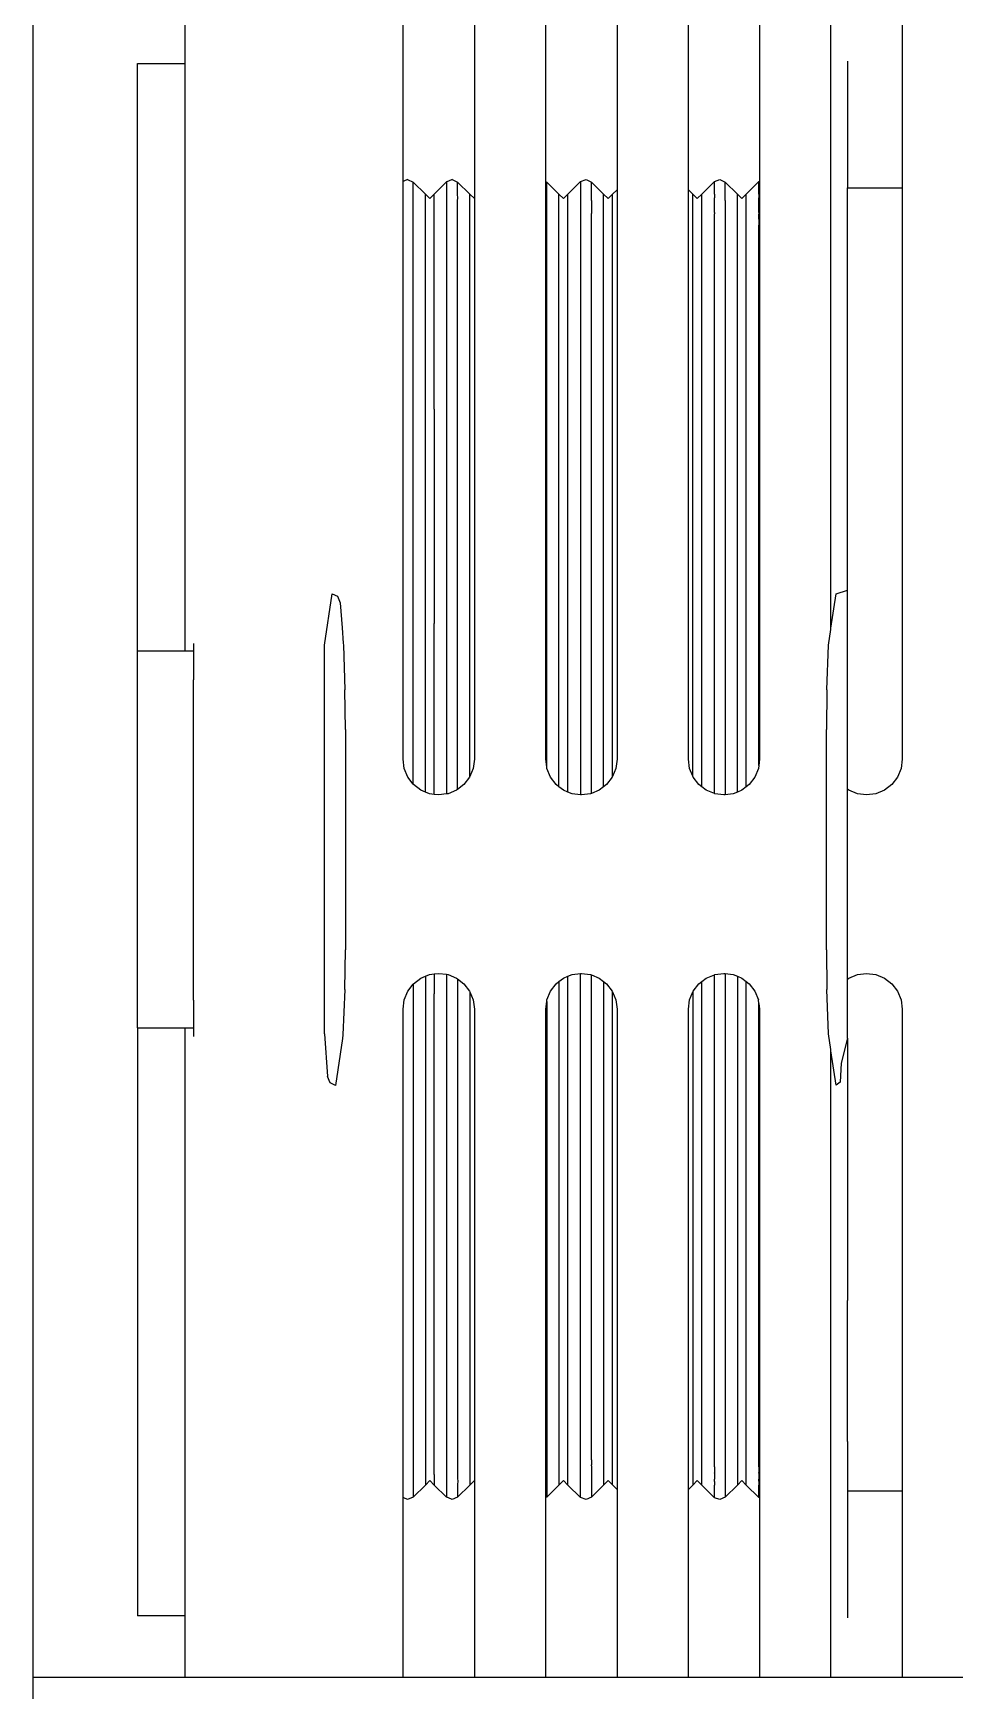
# Model space of a CAD drawing. Header units: millimetres. Extents: x 90964 to 877642, y 656808 to 1438307.
# Drawn here: x 826994.2 to 827097.5, y 1258584.3 to 1258770.1 of the extents above; entities that cross this region are included whole.
import ezdxf

# ---------------------------------------------------------------- set-up
doc = ezdxf.new("R2010")
doc.units = ezdxf.units.MM
doc.header["$LTSCALE"] = 300
doc.layers.add('SectionCutEdges', color=7, linetype='Continuous')

msp = doc.modelspace()

# ---------------------------------------------------------------- linework, layer by layer
at = {"color": 251}
for p, q in [((827011.15, 1258836.01), (827011.15, 1258766.75)), ((827035.65, 1258753.52), (827035.65, 1258790.72)), ((827043.65, 1258790.72), (827043.65, 1258751.6)), ((827051.65, 1258753.5), (827051.65, 1258790.72)), ((827059.65, 1258790.72), (827059.65, 1258752.59)), ((827067.65, 1258752.59), (827067.65, 1258790.72)), ((827075.65, 1258790.72), (827075.65, 1258753.54)), ((827083.65, 1258703.41), (827083.65, 1258790.72)), ((827091.65, 1258790.72), (827091.65, 1258752.8)), ((827085.49, 1258766.99), (827085.49, 1258752.8)), ((827005.87, 1258766.75), (827011.15, 1258766.75)), ((827005.87, 1258700.83), (827005.87, 1258766.75)), ((827011.15, 1258766.75), (827011.15, 1258700.83)), ((827035.75, 1258753.56), (827035.65, 1258753.52)), ((827035.65, 1258688.72), (827035.65, 1258753.52)), ((827036.16, 1258753.72), (827035.75, 1258753.56)), ((827036.16, 1258753.72), (827036.78, 1258753.45)), ((827036.78, 1258753.45), (827038.15, 1258752.1)), ((827036.78, 1258752.08), (827036.78, 1258753.45)), ((827036.79, 1258751.64), (827036.78, 1258752.08)), ((827038.15, 1258752.1), (827038.65, 1258751.6)), ((827038.15, 1258685.05), (827038.15, 1258752.1)), ((827038.65, 1258751.6), (827039.15, 1258752.1)), ((827039.15, 1258752.1), (827040.52, 1258753.47)), ((827039.15, 1258727.97), (827039.15, 1258752.1)), ((827040.74, 1258753.56), (827040.52, 1258753.47)), ((827040.52, 1258753.47), (827040.52, 1258684.84)), ((827041.15, 1258753.72), (827040.74, 1258753.56)), ((827041.15, 1258753.72), (827041.77, 1258753.45)), ((827041.77, 1258753.45), (827043.15, 1258752.1)), ((827041.77, 1258752.08), (827041.77, 1258753.45)), ((827041.78, 1258751.64), (827041.77, 1258752.08)), ((827043.15, 1258752.1), (827043.65, 1258751.6)), ((827043.15, 1258686.79), (827043.15, 1258752.1)), ((827051.65, 1258753.5), (827051.76, 1258753.45)), ((827051.65, 1258688.72), (827051.65, 1258753.5)), ((827051.76, 1258753.45), (827053.14, 1258752.1)), ((827051.76, 1258752.08), (827051.76, 1258753.45)), ((827051.77, 1258751.64), (827051.76, 1258752.08)), ((827053.14, 1258752.1), (827053.64, 1258751.6)), ((827053.14, 1258685.65), (827053.14, 1258752.1)), ((827053.64, 1258751.6), (827054.14, 1258752.1)), ((827054.14, 1258752.1), (827055.57, 1258753.51)), ((827054.14, 1258685.05), (827054.14, 1258752.1)), ((827055.57, 1258753.51), (827056.18, 1258753.72)), ((827055.57, 1258753.51), (827055.57, 1258684.73)), ((827056.18, 1258753.72), (827056.77, 1258753.45)), ((827056.77, 1258753.45), (827058.15, 1258752.1)), ((827056.77, 1258752.08), (827056.77, 1258753.45)), ((827056.78, 1258751.64), (827056.77, 1258752.08)), ((827058.15, 1258752.1), (827058.64, 1258751.59)), ((827058.15, 1258685.64), (827058.15, 1258752.1)), ((827058.64, 1258751.59), (827059.15, 1258752.09)), ((827059.15, 1258752.09), (827059.65, 1258752.59)), ((827059.15, 1258686.8), (827059.15, 1258752.09)), ((827059.65, 1258752.59), (827059.65, 1258688.72)), ((827067.65, 1258752.59), (827068.15, 1258752.1)), ((827067.65, 1258688.72), (827067.65, 1258752.59)), ((827068.15, 1258752.1), (827068.65, 1258751.6)), ((827068.15, 1258686.82), (827068.15, 1258752.1)), ((827068.65, 1258751.6), (827069.15, 1258752.1)), ((827069.15, 1258752.1), (827070.57, 1258753.52)), ((827069.15, 1258685.64), (827069.15, 1258752.1)), ((827070.57, 1258753.52), (827071.19, 1258753.72)), ((827070.57, 1258752.83), (827070.57, 1258753.52)), ((827070.57, 1258752.11), (827070.57, 1258752.83)), ((827070.57, 1258752.11), (827070.57, 1258751.69)), ((827071.19, 1258753.72), (827071.78, 1258753.45)), ((827071.78, 1258753.45), (827073.15, 1258752.1)), ((827071.78, 1258752.08), (827071.78, 1258753.45)), ((827071.78, 1258751.64), (827071.78, 1258752.08)), ((827073.15, 1258752.1), (827073.65, 1258751.6)), ((827073.15, 1258685.05), (827073.15, 1258752.1)), ((827073.65, 1258751.6), (827074.15, 1258752.1)), ((827074.15, 1258752.1), (827075.56, 1258753.51)), ((827074.15, 1258685.64), (827074.15, 1258752.1)), ((827075.56, 1258753.51), (827075.65, 1258753.54)), ((827075.57, 1258752.83), (827075.56, 1258753.51)), ((827075.56, 1258752.1), (827075.57, 1258752.14)), ((827075.56, 1258752.1), (827075.56, 1258751.68)), ((827075.57, 1258752.14), (827075.57, 1258752.83)), ((827075.65, 1258753.54), (827075.65, 1258688.72)), ((827085.49, 1258752.8), (827091.65, 1258752.8)), ((827085.49, 1258747.23), (827085.49, 1258752.8)), ((827091.65, 1258752.8), (827091.65, 1258747.23)), ((827036.78, 1258751.39), (827036.79, 1258751.64)), ((827036.78, 1258685.95), (827036.78, 1258751.39)), ((827041.77, 1258751.39), (827041.78, 1258751.64)), ((827041.77, 1258685.35), (827041.77, 1258751.39)), ((827043.65, 1258751.6), (827043.65, 1258688.72)), ((827051.76, 1258751.39), (827051.77, 1258751.64)), ((827051.76, 1258687.87), (827051.76, 1258751.39)), ((827056.77, 1258751.39), (827056.78, 1258751.64)), ((827056.77, 1258751.39), (827056.77, 1258749.94)), ((827070.57, 1258751.45), (827070.57, 1258751.69)), ((827070.57, 1258750.76), (827070.57, 1258751.45)), ((827070.57, 1258750.71), (827070.57, 1258750.76)), ((827070.57, 1258750.04), (827070.57, 1258750.71)), ((827071.78, 1258751.39), (827071.78, 1258751.64)), ((827071.78, 1258751.39), (827071.78, 1258684.74)), ((827075.57, 1258751.45), (827075.56, 1258751.68)), ((827075.56, 1258750.7), (827075.57, 1258750.76)), ((827075.57, 1258750.04), (827075.56, 1258750.7)), ((827075.57, 1258750.76), (827075.57, 1258751.45)), ((827056.78, 1258749.82), (827056.77, 1258749.94)), ((827056.77, 1258749.27), (827056.78, 1258749.82)), ((827056.77, 1258684.89), (827056.77, 1258749.27)), ((827070.57, 1258750.04), (827070.57, 1258750)), ((827070.57, 1258750), (827070.57, 1258749.87)), ((827070.57, 1258749.3), (827070.57, 1258749.87)), ((827070.57, 1258748.61), (827070.57, 1258749.3)), ((827070.57, 1258747.9), (827070.57, 1258748.61)), ((827075.57, 1258750), (827075.56, 1258749.86)), ((827075.57, 1258749.33), (827075.56, 1258749.86)), ((827075.56, 1258749.3), (827075.57, 1258749.33)), ((827075.56, 1258749.3), (827075.57, 1258748.61)), ((827075.56, 1258747.89), (827075.57, 1258748.61)), ((827075.57, 1258750.04), (827075.57, 1258750)), ((827070.57, 1258745.9), (827070.57, 1258747.9)), ((827075.57, 1258745.9), (827075.56, 1258747.89)), ((827085.49, 1258731.39), (827085.49, 1258747.23)), ((827091.65, 1258747.23), (827091.65, 1258731.39)), ((827070.57, 1258743.9), (827070.57, 1258745.9)), ((827075.56, 1258743.89), (827075.57, 1258745.9)), ((827070.57, 1258741.9), (827070.57, 1258743.9)), ((827075.57, 1258741.9), (827075.56, 1258743.89)), ((827070.57, 1258739.9), (827070.57, 1258741.9)), ((827075.56, 1258739.9), (827075.57, 1258741.9)), ((827070.57, 1258737.9), (827070.57, 1258739.9)), ((827075.57, 1258737.9), (827075.56, 1258739.9)), ((827070.57, 1258735.9), (827070.57, 1258737.9)), ((827075.56, 1258735.9), (827075.57, 1258737.9)), ((827070.57, 1258733.9), (827070.57, 1258735.9)), ((827075.57, 1258733.9), (827075.56, 1258735.9)), ((827070.57, 1258731.9), (827070.57, 1258733.9)), ((827075.56, 1258731.9), (827075.57, 1258733.9)), ((827070.57, 1258728.91), (827070.57, 1258731.9)), ((827075.57, 1258728.91), (827075.56, 1258731.9)), ((827085.49, 1258707.69), (827085.49, 1258731.39)), ((827091.65, 1258731.39), (827091.65, 1258707.69)), ((827039.15, 1258727.97), (827039.15, 1258703.96)), ((827070.57, 1258725.92), (827070.57, 1258728.91)), ((827075.56, 1258725.91), (827075.57, 1258728.91)), ((827070.57, 1258722.92), (827070.57, 1258725.92)), ((827075.57, 1258722.92), (827075.56, 1258725.91)), ((827070.57, 1258719.93), (827070.57, 1258722.92)), ((827075.56, 1258719.92), (827075.57, 1258722.92)), ((827070.57, 1258716.94), (827070.57, 1258719.93)), ((827075.57, 1258716.94), (827075.56, 1258719.92)), ((827070.57, 1258713.95), (827070.57, 1258716.94)), ((827075.56, 1258713.94), (827075.57, 1258716.94)), ((827070.57, 1258710.95), (827070.57, 1258713.95)), ((827075.57, 1258710.95), (827075.56, 1258713.94)), ((827070.57, 1258707.96), (827070.57, 1258710.95)), ((827075.56, 1258707.96), (827075.57, 1258710.95)), ((827070.57, 1258704.43), (827070.57, 1258707.96)), ((827075.57, 1258704.43), (827075.56, 1258707.96)), ((827091.65, 1258707.69), (827091.65, 1258688.72)), ((827039.15, 1258684.79), (827039.15, 1258703.96)), ((827070.57, 1258700.9), (827070.57, 1258704.43)), ((827075.56, 1258700.9), (827075.57, 1258704.43)), ((827012.15, 1258701.72), (827012.15, 1258700.83)), ((827070.57, 1258697.37), (827070.57, 1258700.9)), ((827075.57, 1258697.37), (827075.56, 1258700.9)), ((827070.57, 1258693.84), (827070.57, 1258697.37)), ((827075.56, 1258693.84), (827075.57, 1258697.37)), ((827070.57, 1258690.31), (827070.57, 1258693.84)), ((827075.57, 1258690.31), (827075.56, 1258693.84)), ((827070.57, 1258684.88), (827070.57, 1258690.31)), ((827075.56, 1258688.04), (827075.57, 1258690.31)), ((827035.79, 1258687.68), (827035.65, 1258688.72)), ((827036.19, 1258686.72), (827035.79, 1258687.68)), ((827043.52, 1258687.68), (827043.15, 1258686.79)), ((827043.65, 1258688.72), (827043.52, 1258687.68)), ((827051.76, 1258687.87), (827051.65, 1258688.72)), ((827051.79, 1258687.68), (827051.76, 1258687.87)), ((827052.19, 1258686.72), (827051.79, 1258687.68)), ((827059.52, 1258687.68), (827059.15, 1258686.8)), ((827059.65, 1258688.72), (827059.52, 1258687.68)), ((827067.79, 1258687.68), (827067.65, 1258688.72)), ((827068.15, 1258686.82), (827067.79, 1258687.68)), ((827075.52, 1258687.68), (827075.12, 1258686.72)), ((827075.56, 1258688.04), (827075.52, 1258687.68)), ((827075.65, 1258688.72), (827075.56, 1258688.04)), ((827091.52, 1258687.68), (827091.12, 1258686.72)), ((827091.65, 1258688.72), (827091.52, 1258687.68)), ((827036.78, 1258685.95), (827036.19, 1258686.72)), ((827036.82, 1258685.89), (827036.78, 1258685.95)), ((827037.65, 1258685.26), (827036.82, 1258685.89)), ((827038.15, 1258685.05), (827037.65, 1258685.26)), ((827041.65, 1258685.26), (827040.69, 1258684.86)), ((827041.77, 1258685.35), (827041.65, 1258685.26)), ((827042.48, 1258685.89), (827041.77, 1258685.35)), ((827043.12, 1258686.72), (827042.48, 1258685.89)), ((827043.15, 1258686.79), (827043.12, 1258686.72)), ((827052.82, 1258685.89), (827052.19, 1258686.72)), ((827053.14, 1258685.65), (827052.82, 1258685.89)), ((827053.65, 1258685.26), (827053.14, 1258685.65)), ((827054.14, 1258685.05), (827053.65, 1258685.26)), ((827057.65, 1258685.26), (827056.77, 1258684.89)), ((827058.15, 1258685.64), (827057.65, 1258685.26)), ((827058.48, 1258685.89), (827058.15, 1258685.64)), ((827059.12, 1258686.72), (827058.48, 1258685.89)), ((827059.15, 1258686.8), (827059.12, 1258686.72)), ((827068.19, 1258686.72), (827068.15, 1258686.82)), ((827068.82, 1258685.89), (827068.19, 1258686.72)), ((827069.15, 1258685.64), (827068.82, 1258685.89)), ((827069.65, 1258685.26), (827069.15, 1258685.64)), ((827070.57, 1258684.88), (827069.65, 1258685.26)), ((827073.65, 1258685.26), (827073.15, 1258685.05)), ((827074.15, 1258685.64), (827073.65, 1258685.26)), ((827074.48, 1258685.89), (827074.15, 1258685.64)), ((827075.12, 1258686.72), (827074.48, 1258685.89)), ((827085.65, 1258685.26), (827085.49, 1258685.38)), ((827086.62, 1258684.86), (827085.65, 1258685.26)), ((827089.65, 1258685.26), (827088.69, 1258684.86)), ((827090.48, 1258685.89), (827089.65, 1258685.26)), ((827091.12, 1258686.72), (827090.48, 1258685.89)), ((827038.62, 1258684.86), (827038.15, 1258685.05)), ((827039.15, 1258684.79), (827038.62, 1258684.86)), ((827039.65, 1258684.72), (827039.15, 1258684.79)), ((827040.52, 1258684.84), (827039.65, 1258684.72)), ((827040.69, 1258684.86), (827040.52, 1258684.84)), ((827054.62, 1258684.86), (827054.14, 1258685.05)), ((827055.57, 1258684.73), (827054.62, 1258684.86)), ((827055.65, 1258684.72), (827055.57, 1258684.73)), ((827056.69, 1258684.86), (827055.65, 1258684.72)), ((827056.77, 1258684.89), (827056.69, 1258684.86)), ((827070.62, 1258684.86), (827070.57, 1258684.88)), ((827071.65, 1258684.72), (827070.62, 1258684.86)), ((827071.78, 1258684.74), (827071.65, 1258684.72)), ((827072.69, 1258684.86), (827071.78, 1258684.74)), ((827073.15, 1258685.05), (827072.69, 1258684.86)), ((827087.65, 1258684.72), (827086.62, 1258684.86)), ((827088.69, 1258684.86), (827087.65, 1258684.72)), ((827039.15, 1258664.65), (827039.65, 1258664.72)), ((827039.65, 1258664.72), (827040.52, 1258664.61)), ((827054.62, 1258664.58), (827055.57, 1258664.71)), ((827055.57, 1258664.71), (827055.65, 1258664.72)), ((827055.57, 1258605.93), (827055.57, 1258664.71)), ((827055.65, 1258664.72), (827056.69, 1258664.58)), ((827070.62, 1258664.58), (827071.65, 1258664.72)), ((827071.65, 1258664.72), (827071.78, 1258664.7)), ((827071.78, 1258664.7), (827072.69, 1258664.58)), ((827071.78, 1258664.7), (827071.78, 1258608.05)), ((827086.62, 1258664.58), (827087.65, 1258664.72)), ((827087.65, 1258664.72), (827088.69, 1258664.58)), ((827036.19, 1258662.72), (827036.78, 1258663.49)), ((827036.78, 1258663.49), (827036.82, 1258663.55)), ((827036.78, 1258663.49), (827036.78, 1258608.05)), ((827036.82, 1258663.55), (827037.65, 1258664.18)), ((827037.65, 1258664.18), (827038.15, 1258664.39)), ((827038.15, 1258664.39), (827038.62, 1258664.58)), ((827038.15, 1258664.39), (827038.15, 1258607.34)), ((827038.62, 1258664.58), (827039.15, 1258664.65)), ((827039.15, 1258664.65), (827039.15, 1258662.41)), ((827040.52, 1258664.61), (827040.69, 1258664.58)), ((827040.52, 1258664.61), (827040.52, 1258605.97)), ((827040.69, 1258664.58), (827041.65, 1258664.18)), ((827041.65, 1258664.18), (827041.77, 1258664.09)), ((827041.77, 1258664.09), (827042.48, 1258663.55)), ((827041.77, 1258664.09), (827041.77, 1258608.05)), ((827042.48, 1258663.55), (827043.12, 1258662.72)), ((827052.19, 1258662.72), (827052.82, 1258663.55)), ((827052.82, 1258663.55), (827053.14, 1258663.79)), ((827053.14, 1258663.79), (827053.65, 1258664.18)), ((827053.14, 1258663.79), (827053.14, 1258607.34)), ((827053.65, 1258664.18), (827054.14, 1258664.39)), ((827054.14, 1258664.39), (827054.62, 1258664.58)), ((827054.14, 1258607.34), (827054.14, 1258664.39)), ((827056.69, 1258664.58), (827056.77, 1258664.55)), ((827056.77, 1258664.55), (827057.65, 1258664.18)), ((827056.77, 1258610.17), (827056.77, 1258664.55)), ((827057.65, 1258664.18), (827058.15, 1258663.81)), ((827058.15, 1258663.81), (827058.48, 1258663.55)), ((827058.15, 1258663.81), (827058.15, 1258607.34)), ((827058.48, 1258663.55), (827059.12, 1258662.72)), ((827068.19, 1258662.72), (827068.82, 1258663.55)), ((827068.82, 1258663.55), (827069.15, 1258663.8)), ((827069.15, 1258663.8), (827069.65, 1258664.18)), ((827069.15, 1258607.34), (827069.15, 1258663.8)), ((827069.65, 1258664.18), (827070.57, 1258664.56)), ((827070.57, 1258664.56), (827070.62, 1258664.58)), ((827070.57, 1258662.07), (827070.57, 1258664.56)), ((827072.69, 1258664.58), (827073.15, 1258664.39)), ((827073.15, 1258664.39), (827073.65, 1258664.18)), ((827073.15, 1258664.39), (827073.15, 1258607.34)), ((827073.65, 1258664.18), (827074.15, 1258663.8)), ((827074.15, 1258663.8), (827074.48, 1258663.55)), ((827074.15, 1258607.34), (827074.15, 1258663.8)), ((827074.48, 1258663.55), (827075.12, 1258662.72)), ((827085.49, 1258664.06), (827085.65, 1258664.18)), ((827085.65, 1258664.18), (827086.62, 1258664.58)), ((827088.69, 1258664.58), (827089.65, 1258664.18)), ((827089.65, 1258664.18), (827090.48, 1258663.55)), ((827090.48, 1258663.55), (827091.12, 1258662.72)), ((827035.65, 1258660.72), (827035.79, 1258661.76)), ((827035.79, 1258661.76), (827036.19, 1258662.72)), ((827039.15, 1258655.48), (827039.15, 1258662.41)), ((827043.12, 1258662.72), (827043.15, 1258662.65)), ((827043.15, 1258662.65), (827043.52, 1258661.76)), ((827043.15, 1258662.65), (827043.15, 1258607.34)), ((827043.52, 1258661.76), (827043.65, 1258660.72)), ((827051.65, 1258660.72), (827051.76, 1258661.57)), ((827051.76, 1258661.57), (827051.79, 1258661.76)), ((827051.76, 1258661.57), (827051.76, 1258608.05)), ((827051.79, 1258661.76), (827052.19, 1258662.72)), ((827059.12, 1258662.72), (827059.15, 1258662.64)), ((827059.15, 1258662.64), (827059.52, 1258661.76)), ((827059.15, 1258607.35), (827059.15, 1258662.64)), ((827059.52, 1258661.76), (827059.65, 1258660.72)), ((827067.65, 1258660.72), (827067.79, 1258661.76)), ((827067.79, 1258661.76), (827068.15, 1258662.63)), ((827068.15, 1258662.63), (827068.19, 1258662.72)), ((827068.15, 1258662.63), (827068.15, 1258607.34)), ((827070.57, 1258658.54), (827070.57, 1258662.07)), ((827075.12, 1258662.72), (827075.52, 1258661.76)), ((827075.57, 1258661.35), (827075.52, 1258661.76)), ((827075.56, 1258658.54), (827075.57, 1258661.35)), ((827075.57, 1258661.35), (827075.65, 1258660.72)), ((827091.12, 1258662.72), (827091.52, 1258661.76)), ((827091.52, 1258661.76), (827091.65, 1258660.72)), ((827035.65, 1258605.92), (827035.65, 1258660.72)), ((827043.65, 1258660.72), (827043.65, 1258607.84)), ((827051.65, 1258605.94), (827051.65, 1258660.72)), ((827059.65, 1258660.72), (827059.65, 1258606.85)), ((827067.65, 1258606.85), (827067.65, 1258660.72)), ((827075.65, 1258660.72), (827075.65, 1258605.9)), ((827091.65, 1258660.72), (827091.65, 1258651.76)), ((827005.87, 1258658.61), (827005.87, 1258592.69)), ((827011.15, 1258658.61), (827011.15, 1258592.69)), ((827012.15, 1258658.61), (827012.15, 1258657.63)), ((827070.57, 1258655.01), (827070.57, 1258658.54)), ((827075.57, 1258655.01), (827075.56, 1258658.54)), ((827085.49, 1258657.44), (827085.49, 1258651.76)), ((827039.15, 1258637.34), (827039.15, 1258655.48)), ((827083.65, 1258585.77), (827083.65, 1258656.03)), ((827070.57, 1258651.48), (827070.57, 1258655.01)), ((827075.56, 1258651.48), (827075.57, 1258655.01)), ((827085.49, 1258651.76), (827085.49, 1258628.05)), ((827091.65, 1258651.76), (827091.65, 1258628.05)), ((827070.57, 1258648.49), (827070.57, 1258651.48)), ((827075.57, 1258648.49), (827075.56, 1258651.48)), ((827070.57, 1258645.5), (827070.57, 1258648.49)), ((827075.56, 1258645.5), (827075.57, 1258648.49)), ((827070.57, 1258642.51), (827070.57, 1258645.5)), ((827075.57, 1258642.51), (827075.56, 1258645.5)), ((827070.57, 1258639.51), (827070.57, 1258642.51)), ((827075.56, 1258639.52), (827075.57, 1258642.51)), ((827070.57, 1258636.52), (827070.57, 1258639.51)), ((827075.57, 1258636.52), (827075.56, 1258639.52)), ((827039.15, 1258631.47), (827039.15, 1258637.34)), ((827070.57, 1258633.53), (827070.57, 1258636.52)), ((827075.56, 1258633.53), (827075.57, 1258636.52)), ((827070.57, 1258630.53), (827070.57, 1258633.53)), ((827075.57, 1258630.53), (827075.56, 1258633.53)), ((827039.15, 1258609.3), (827039.15, 1258631.47)), ((827070.57, 1258627.54), (827070.57, 1258630.53)), ((827075.56, 1258627.54), (827075.57, 1258630.53)), ((827070.57, 1258625.54), (827070.57, 1258627.54)), ((827075.57, 1258625.54), (827075.56, 1258627.54)), ((827085.49, 1258612.21), (827085.49, 1258628.05)), ((827091.65, 1258628.05), (827091.65, 1258612.21)), ((827070.57, 1258623.54), (827070.57, 1258625.54)), ((827075.56, 1258623.54), (827075.57, 1258625.54)), ((827070.57, 1258621.54), (827070.57, 1258623.54)), ((827075.57, 1258621.54), (827075.56, 1258623.54)), ((827070.57, 1258619.54), (827070.57, 1258621.54)), ((827075.56, 1258619.55), (827075.57, 1258621.54)), ((827070.57, 1258617.54), (827070.57, 1258619.54)), ((827075.57, 1258617.54), (827075.56, 1258619.55)), ((827070.57, 1258615.54), (827070.57, 1258617.54)), ((827075.56, 1258615.55), (827075.57, 1258617.54)), ((827070.57, 1258613.55), (827070.57, 1258615.54)), ((827075.57, 1258613.55), (827075.56, 1258615.55)), ((827070.57, 1258611.54), (827070.57, 1258613.55)), ((827075.56, 1258611.55), (827075.57, 1258613.55)), ((827070.57, 1258610.84), (827070.57, 1258611.54)), ((827070.57, 1258610.14), (827070.57, 1258610.84)), ((827075.57, 1258610.84), (827075.56, 1258611.55)), ((827075.56, 1258610.15), (827075.57, 1258610.84)), ((827085.49, 1258612.21), (827085.49, 1258606.64)), ((827091.65, 1258612.21), (827091.65, 1258606.64)), ((827039.15, 1258608.51), (827039.15, 1258609.3)), ((827056.77, 1258610.17), (827056.78, 1258609.62)), ((827056.77, 1258609.5), (827056.78, 1258609.62)), ((827056.77, 1258609.5), (827056.77, 1258608.05)), ((827070.57, 1258609.58), (827070.57, 1258610.14)), ((827070.57, 1258609.44), (827070.57, 1258609.58)), ((827070.57, 1258609.4), (827070.57, 1258609.44)), ((827070.57, 1258609.4), (827070.57, 1258608.73)), ((827075.56, 1258610.15), (827075.57, 1258610.11)), ((827075.56, 1258609.58), (827075.57, 1258610.11)), ((827075.57, 1258609.44), (827075.56, 1258609.58)), ((827075.57, 1258609.4), (827075.56, 1258608.74)), ((827075.57, 1258609.4), (827075.57, 1258609.44)), ((827036.78, 1258608.05), (827036.79, 1258607.8)), ((827036.79, 1258607.8), (827036.78, 1258607.36)), ((827036.78, 1258607.36), (827036.78, 1258605.99)), ((827038.15, 1258607.34), (827036.78, 1258605.99)), ((827038.65, 1258607.84), (827038.15, 1258607.34)), ((827039.15, 1258607.34), (827038.65, 1258607.84)), ((827039.15, 1258608.51), (827039.15, 1258607.34)), ((827040.52, 1258605.97), (827039.15, 1258607.34)), ((827041.77, 1258608.05), (827041.78, 1258607.8)), ((827041.78, 1258607.8), (827041.77, 1258607.36)), ((827041.77, 1258607.36), (827041.77, 1258605.99)), ((827043.15, 1258607.34), (827041.77, 1258605.99)), ((827043.65, 1258607.84), (827043.15, 1258607.34)), ((827043.65, 1258607.84), (827043.65, 1258585.77)), ((827051.76, 1258608.05), (827051.77, 1258607.8)), ((827051.77, 1258607.8), (827051.76, 1258607.36)), ((827051.76, 1258607.36), (827051.76, 1258605.99)), ((827053.14, 1258607.34), (827051.76, 1258605.99)), ((827053.64, 1258607.84), (827053.14, 1258607.34)), ((827054.14, 1258607.34), (827053.64, 1258607.84)), ((827055.57, 1258605.93), (827054.14, 1258607.34)), ((827056.77, 1258608.05), (827056.78, 1258607.8)), ((827056.78, 1258607.8), (827056.77, 1258607.36)), ((827056.77, 1258607.36), (827056.77, 1258605.99)), ((827058.15, 1258607.34), (827056.77, 1258605.99)), ((827058.64, 1258607.85), (827058.15, 1258607.34)), ((827059.15, 1258607.35), (827058.64, 1258607.85)), ((827059.65, 1258606.85), (827059.15, 1258607.35)), ((827068.15, 1258607.34), (827067.65, 1258606.85)), ((827068.65, 1258607.84), (827068.15, 1258607.34)), ((827069.15, 1258607.34), (827068.65, 1258607.84)), ((827070.57, 1258605.92), (827069.15, 1258607.34)), ((827070.57, 1258608.68), (827070.57, 1258608.73)), ((827070.57, 1258608.68), (827070.57, 1258607.99)), ((827070.57, 1258607.75), (827070.57, 1258607.99)), ((827070.57, 1258607.75), (827070.57, 1258607.33)), ((827070.57, 1258606.62), (827070.57, 1258607.33)), ((827071.78, 1258608.05), (827071.78, 1258607.8)), ((827071.78, 1258607.8), (827071.78, 1258607.36)), ((827071.78, 1258607.36), (827071.78, 1258605.99)), ((827073.15, 1258607.34), (827071.78, 1258605.99)), ((827073.65, 1258607.84), (827073.15, 1258607.34)), ((827074.15, 1258607.34), (827073.65, 1258607.84)), ((827075.56, 1258605.93), (827074.15, 1258607.34)), ((827075.57, 1258608.68), (827075.56, 1258608.74)), ((827075.56, 1258607.76), (827075.57, 1258607.99)), ((827075.56, 1258607.76), (827075.56, 1258607.34)), ((827075.57, 1258607.3), (827075.56, 1258607.34)), ((827075.57, 1258608.68), (827075.57, 1258607.99)), ((827075.57, 1258606.62), (827075.57, 1258607.3)), ((827035.75, 1258605.89), (827035.65, 1258605.92)), ((827035.65, 1258585.77), (827035.65, 1258605.92)), ((827036.16, 1258605.72), (827035.75, 1258605.89)), ((827036.78, 1258605.99), (827036.16, 1258605.72)), ((827040.74, 1258605.89), (827040.52, 1258605.97)), ((827041.15, 1258605.72), (827040.74, 1258605.89)), ((827041.77, 1258605.99), (827041.15, 1258605.72)), ((827051.76, 1258605.99), (827051.65, 1258605.94)), ((827051.65, 1258585.77), (827051.65, 1258605.94)), ((827056.18, 1258605.72), (827055.57, 1258605.93)), ((827056.77, 1258605.99), (827056.18, 1258605.72)), ((827059.65, 1258606.85), (827059.65, 1258585.77)), ((827067.65, 1258585.77), (827067.65, 1258606.85)), ((827070.57, 1258605.92), (827070.57, 1258606.62)), ((827071.19, 1258605.72), (827070.57, 1258605.92)), ((827071.78, 1258605.99), (827071.19, 1258605.72)), ((827075.56, 1258605.93), (827075.57, 1258606.62)), ((827075.65, 1258605.9), (827075.56, 1258605.93)), ((827075.65, 1258605.9), (827075.65, 1258585.77)), ((827091.65, 1258606.64), (827085.49, 1258606.64)), ((827085.49, 1258606.64), (827085.49, 1258592.45)), ((827091.65, 1258606.64), (827091.65, 1258585.77)), ((827011.15, 1258592.69), (827005.87, 1258592.69)), ((827011.15, 1258592.69), (827011.15, 1258585.77)), ((827011.15, 1258585.77), (826994.15, 1258585.77)), ((827035.65, 1258585.77), (827011.15, 1258585.77)), ((827043.65, 1258585.77), (827035.65, 1258585.77)), ((827051.65, 1258585.77), (827043.65, 1258585.77)), ((827059.65, 1258585.77), (827051.65, 1258585.77)), ((827067.65, 1258585.77), (827059.65, 1258585.77)), ((827075.65, 1258585.77), (827067.65, 1258585.77)), ((827083.65, 1258585.77), (827075.65, 1258585.77)), ((827091.65, 1258585.77), (827083.65, 1258585.77)), ((827099.65, 1258585.77), (827091.65, 1258585.77))]:
    msp.add_line(p, q, dxfattribs=at)
at = {"layer": 'SectionCutEdges', "color": 251}
for p, q in [((826994.15, 1258585.77), (826994.15, 1258832.88)), ((827084.23, 1258707.26), (827085.49, 1258707.69)), ((827085.49, 1258685.38), (827085.49, 1258707.69)), ((827026.82, 1258701.51), (827027.71, 1258707.29)), ((827027.71, 1258707.29), (827028.28, 1258707.01)), ((827028.28, 1258707.01), (827028.58, 1258706.27)), ((827028.58, 1258706.27), (827028.8, 1258703.47)), ((827083.65, 1258703.41), (827084.23, 1258707.26)), ((827028.8, 1258703.47), (827028.92, 1258701.75)), ((827083.37, 1258701.51), (827083.65, 1258703.26)), ((827083.65, 1258703.26), (827083.65, 1258703.41)), ((827011.15, 1258700.83), (827005.87, 1258700.83)), ((827005.87, 1258658.61), (827005.87, 1258700.83)), ((827012.15, 1258700.83), (827011.15, 1258700.83)), ((827012.15, 1258700.83), (827012.15, 1258697.63)), ((827026.82, 1258657.93), (827026.82, 1258701.51)), ((827028.92, 1258701.75), (827028.95, 1258701.51)), ((827028.95, 1258701.51), (827029.11, 1258696.53)), ((827083.2, 1258696.53), (827083.37, 1258701.51)), ((827012.15, 1258661.72), (827012.15, 1258697.63)), ((827029.18, 1258692.07), (827029.11, 1258696.53)), ((827083.2, 1258696.53), (827083.14, 1258692.07)), ((827029.18, 1258692.07), (827029.18, 1258667.37)), ((827083.14, 1258667.37), (827083.14, 1258692.07)), ((827085.49, 1258664.06), (827085.49, 1258685.38)), ((827029.11, 1258662.91), (827029.18, 1258667.37)), ((827083.14, 1258667.37), (827083.2, 1258662.91)), ((827029.11, 1258662.91), (827028.9, 1258657.82)), ((827083.37, 1258657.93), (827083.2, 1258662.91)), ((827085.49, 1258657.44), (827085.49, 1258664.06)), ((827012.15, 1258661.72), (827012.15, 1258658.61)), ((827005.87, 1258658.61), (827011.15, 1258658.61)), ((827011.15, 1258658.61), (827012.15, 1258658.61)), ((827026.82, 1258657.93), (827027.19, 1258653.17)), ((827028.84, 1258657.41), (827028.06, 1258652.15)), ((827028.9, 1258657.82), (827028.84, 1258657.41)), ((827083.65, 1258656.18), (827083.37, 1258657.93)), ((827085.49, 1258657.44), (827084.81, 1258654.66)), ((827083.65, 1258656.03), (827083.65, 1258656.18)), ((827084.23, 1258652.18), (827083.65, 1258656.03)), ((827084.81, 1258654.66), (827084.69, 1258652.53)), ((827027.49, 1258652.43), (827027.19, 1258653.17)), ((827028.06, 1258652.15), (827027.49, 1258652.43)), ((827084.69, 1258652.53), (827084.23, 1258652.18)), ((826994.15, 1258582.77), (826994.15, 1258585.77))]:
    msp.add_line(p, q, dxfattribs=at)

doc.saveas('drawing.dxf')
